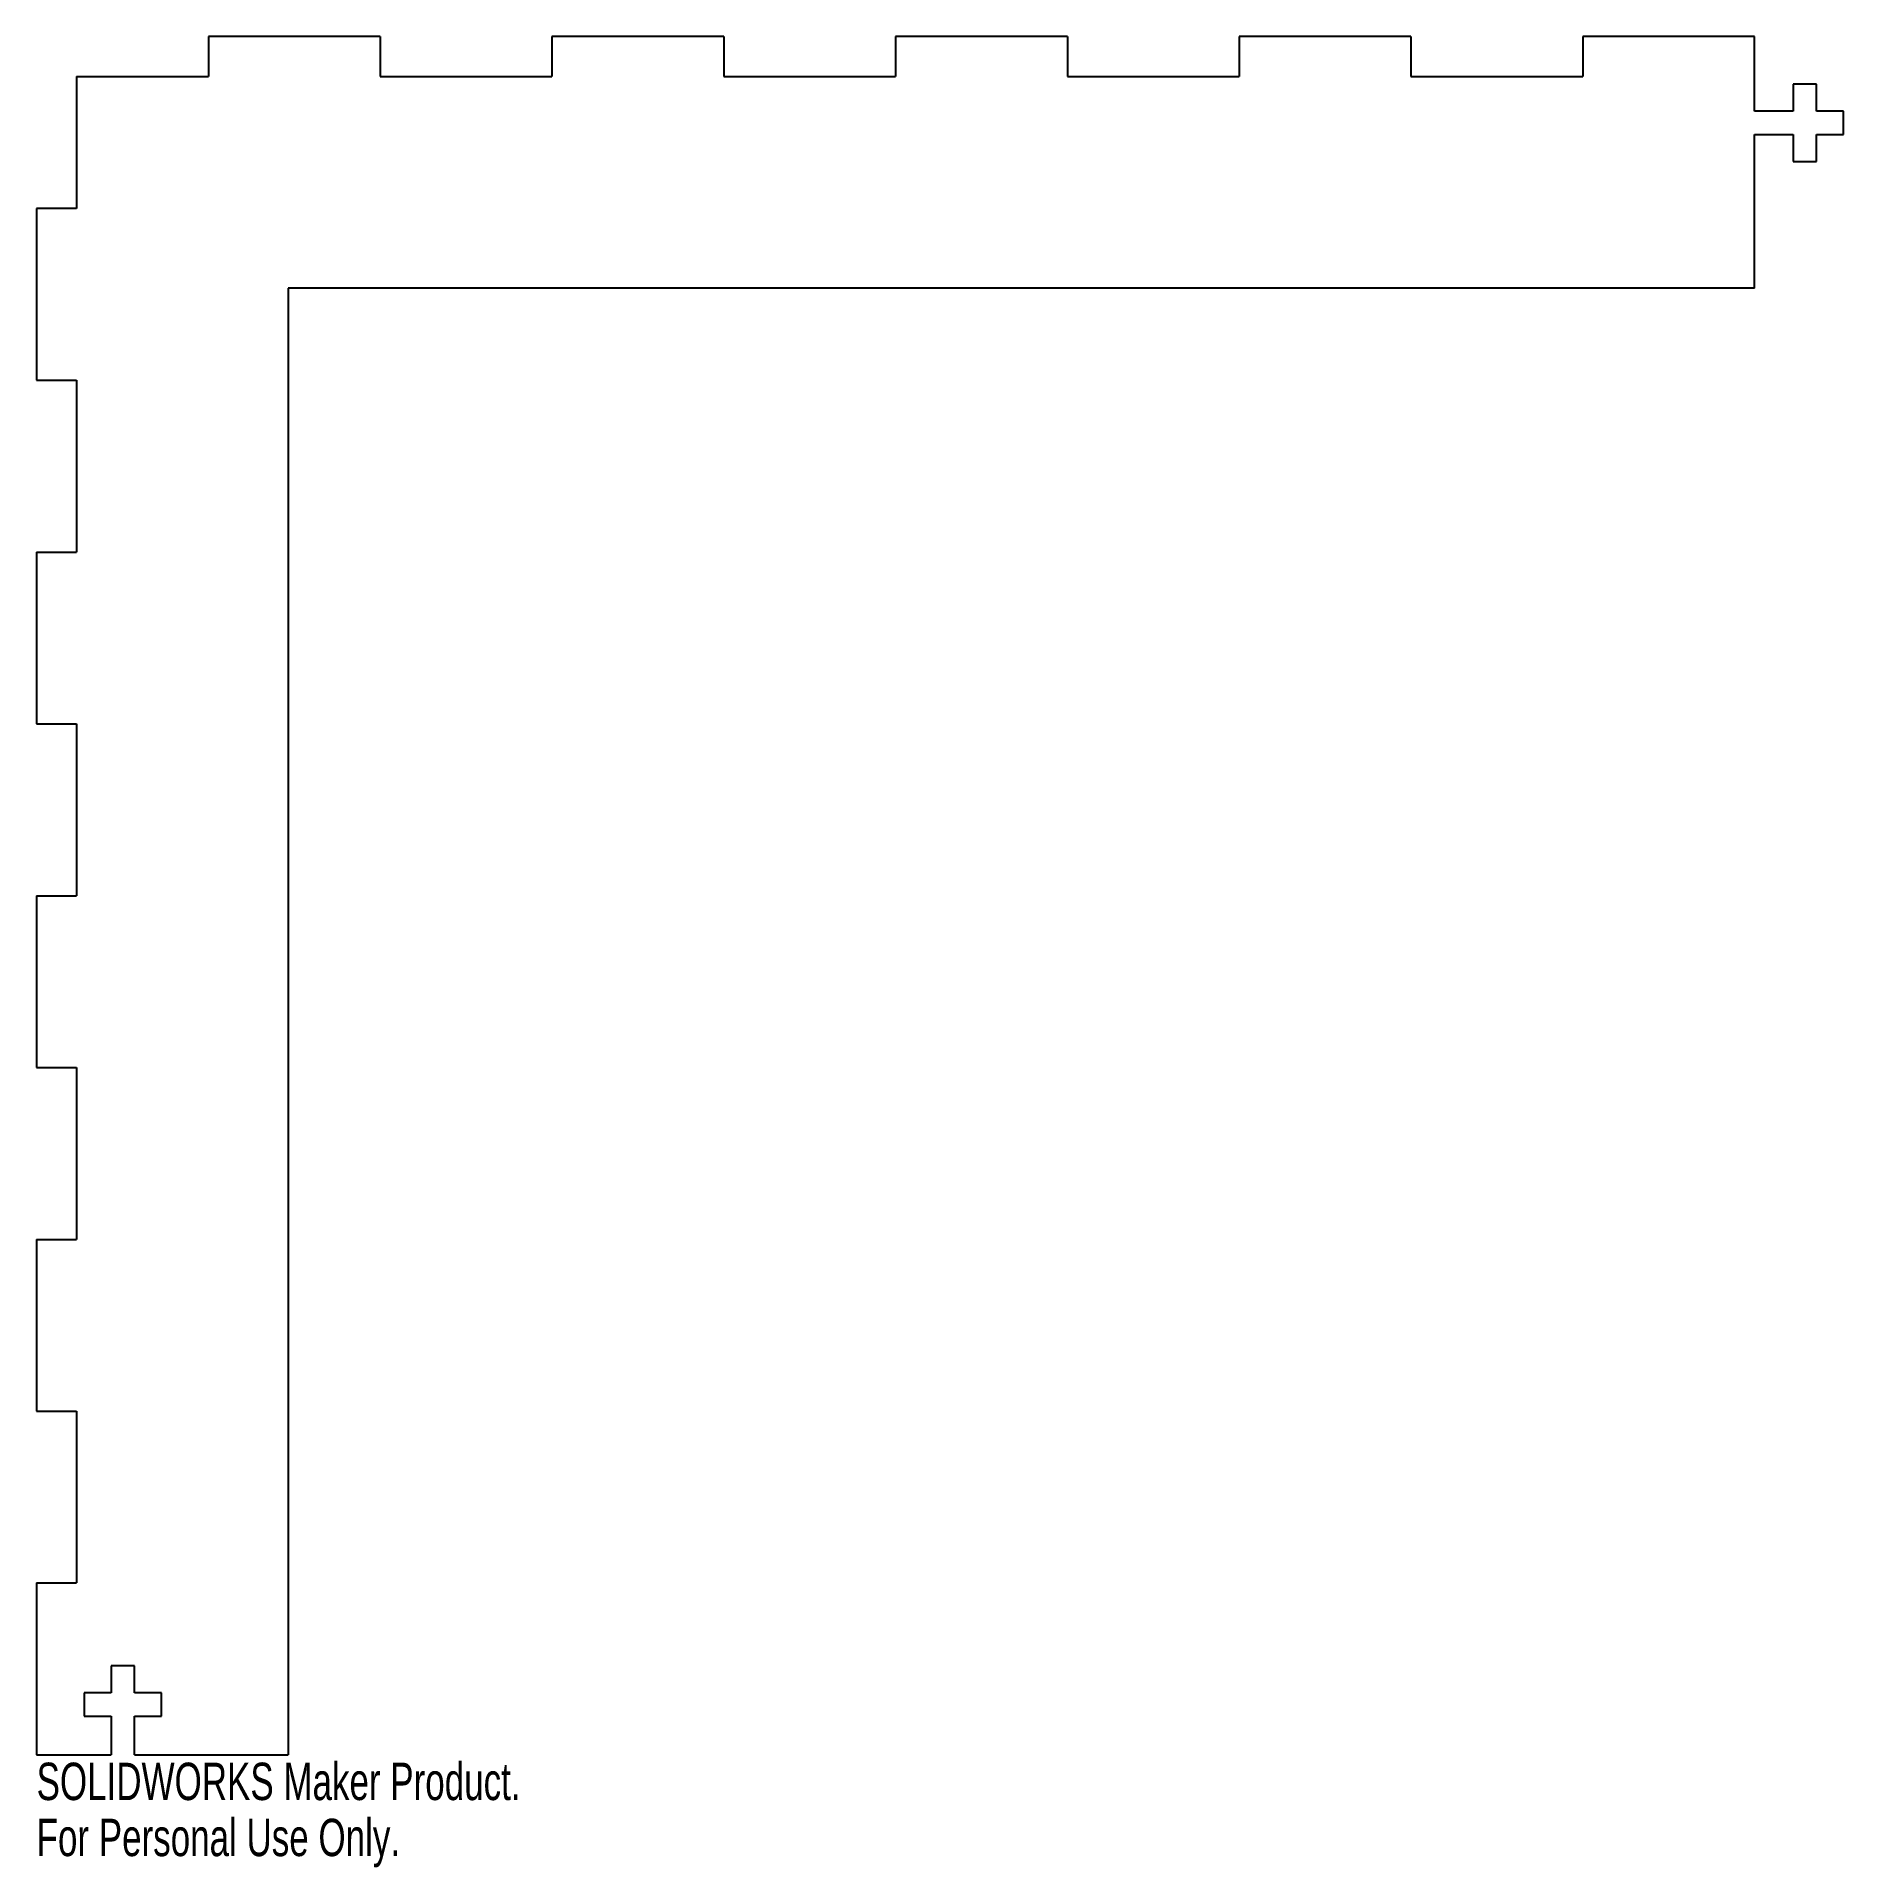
# Model space of a CAD drawing. Header units: millimetres. Extents: x 0 to 234, y -237 to 0.
import ezdxf

# ---------------------------------------------------------------- set-up
doc = ezdxf.new("R2010")
doc.units = ezdxf.units.MM
doc.styles.add('SLDTEXTSTYLE0', font='TXT', dxfattribs={"width": 0.7})

msp = doc.modelspace()

# ---------------------------------------------------------------- linework, layer by layer
at = {"color": 7, "linetype": 'Continuous', "lineweight": 25}
for p, q in [((44.45, 0), (22.225, 0)), ((22.225, 0), (22.225, -5.15)), ((44.45, 0), (44.45, -5.15)), ((66.675, 0), (66.675, -5.15)), ((88.9, 0), (66.675, 0)), ((88.9, 0), (88.9, -5.15)), ((111.125, 0), (111.125, -5.15)), ((133.35, 0), (111.125, 0)), ((133.35, 0), (133.35, -5.15)), ((155.575, 0), (155.575, -5.15)), ((177.8, 0), (155.575, 0)), ((177.8, 0), (177.8, -5.15)), ((200.025, 0), (200.025, -5.15)), ((222.25, 0), (200.025, 0)), ((222.25, -9.65), (222.25, 0)), ((5.15, -5.15), (5.15, -22.225)), ((5.15, -5.15), (22.225, -5.15)), ((44.45, -5.15), (66.675, -5.15)), ((88.9, -5.15), (111.125, -5.15)), ((133.35, -5.15), (155.575, -5.15)), ((177.8, -5.15), (200.025, -5.15)), ((227.25, -6.15), (227.25, -9.65)), ((230.25, -6.15), (227.25, -6.15)), ((230.25, -9.65), (230.25, -6.15)), ((227.25, -9.65), (222.25, -9.65)), ((233.75, -9.65), (230.25, -9.65)), ((233.75, -12.65), (233.75, -9.65)), ((222.25, -12.65), (227.25, -12.65)), ((222.25, -32.54375), (222.25, -12.65)), ((227.25, -12.65), (227.25, -16.15)), ((230.25, -12.65), (233.75, -12.65)), ((230.25, -16.15), (230.25, -12.65)), ((227.25, -16.15), (230.25, -16.15)), ((0, -22.225), (0, -44.45)), ((5.15, -22.225), (0, -22.225)), ((222.25, -32.54375), (32.54375, -32.54375)), ((32.54375, -32.54375), (32.54375, -222.25)), ((0, -44.45), (5.15, -44.45)), ((5.15, -44.45), (5.15, -66.675)), ((0, -66.675), (0, -88.9)), ((0, -66.675), (5.15, -66.675)), ((0, -88.9), (5.15, -88.9)), ((5.15, -88.9), (5.15, -111.125)), ((0, -111.125), (0, -133.35)), ((0, -111.125), (5.15, -111.125)), ((0, -133.35), (5.15, -133.35)), ((5.15, -133.35), (5.15, -155.575)), ((0, -155.575), (0, -177.8)), ((0, -155.575), (5.15, -155.575)), ((0, -177.8), (5.15, -177.8)), ((5.15, -177.8), (5.15, -200.025)), ((0, -200.025), (0, -222.25)), ((0, -200.025), (5.15, -200.025)), ((12.65, -210.75), (9.65, -210.75)), ((9.65, -210.75), (9.65, -214.25)), ((12.65, -214.25), (12.65, -210.75)), ((9.65, -214.25), (6.15, -214.25)), ((6.15, -214.25), (6.15, -217.25)), ((16.15, -214.25), (12.65, -214.25)), ((16.15, -217.25), (16.15, -214.25)), ((6.15, -217.25), (9.65, -217.25)), ((9.65, -217.25), (9.65, -222.25)), ((12.65, -222.25), (12.65, -217.25)), ((12.65, -217.25), (16.15, -217.25)), ((0, -222.25), (9.65, -222.25)), ((12.65, -222.25), (32.54375, -222.25))]:
    msp.add_line(p, q, dxfattribs=at)

# ---------------------------------------------------------------- texts
at = {"color": 7, "linetype": 'Continuous', "char_height": 4.83362, "attachment_point": 1, "style": 'SLDTEXTSTYLE0'}
for s, insert in [('SOLIDWORKS Maker Product.', (0, -223.26957)), ('For Personal Use Only.', (0, -230.52))]:
    msp.add_mtext(s, dxfattribs=dict(at, insert=insert))

doc.saveas('drawing.dxf')
